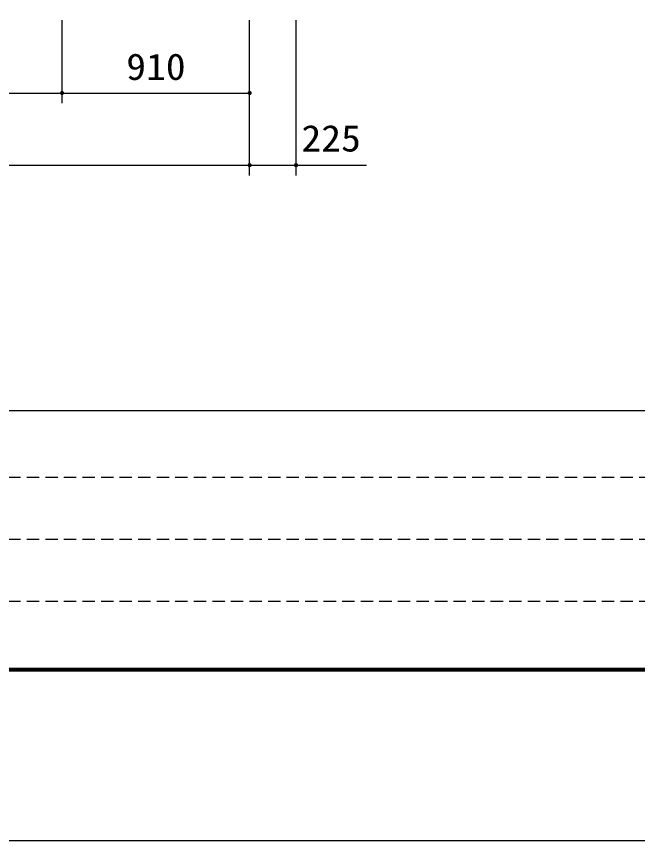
# Model space of a CAD drawing. Units: millimetres, scale not verified. Extents: x -14850 to 14850, y -10500 to 10500.
# Drawn here: x -6730 to -3717, y -10500 to -6503 of the extents above; entities that cross this region are included whole.
import ezdxf
from ezdxf.enums import TextEntityAlignment as Align

# ---------------------------------------------------------------- set-up
doc = ezdxf.new("R2010")
doc.units = ezdxf.units.MM
doc.header["$LTSCALE"] = 50
doc.linetypes.add('DASHED1', pattern=[1.8, 1.2, -0.6])
for name, color, linetype, lineweight in [('0-2_製作', 5, 'Continuous', 25), ('0-6_図面枠', 7, 'Continuous', 25), ('0-7_Axis_waku', 7, 'Continuous', 25)]:
    doc.layers.add(name, color=color, linetype=linetype, lineweight=lineweight)
doc.styles.add('ＭＳ ゴシック', font='')
doc.styles.get('ＭＳ ゴシック').set_extended_font_data('MS Gothic')

msp = doc.modelspace()

# ---------------------------------------------------------------- linework, layer by layer
at = {"layer": '0-2_製作', "color": 2}
for p, q in [((-6508.98, -6924.54), (-6508.98, -6521.58)), ((-5598.98, -7274.54), (-5598.98, -6521.58)), ((-5373.98, -7274.54), (-5373.98, -6521.58)), ((-7358.98, -6874.54), (-6508.98, -6874.54)), ((-6508.98, -6874.54), (-5598.98, -6874.54)), ((-10348.98, -7224.54), (-5598.98, -7224.54)), ((-5598.98, -7224.54), (-5373.98, -7224.54)), ((-5373.98, -7224.54), (-5032.97, -7224.54))]:
    msp.add_line(p, q, dxfattribs=at)
at = {"layer": '0-2_製作'}
for points in [[(-6518.96, -6873.92), (-6508.98, -6874.54), (-6518.98, -6874.54)], [(-6518.81, -6872.67), (-6508.98, -6874.54), (-6518.96, -6873.92)], [(-6518.49, -6871.45), (-6508.98, -6874.54), (-6518.81, -6872.67)], [(-6518.03, -6870.29), (-6508.98, -6874.54), (-6518.49, -6871.45)], [(-6517.43, -6869.19), (-6508.98, -6874.54), (-6518.03, -6870.29)], [(-6516.69, -6868.17), (-6508.98, -6874.54), (-6517.43, -6869.19)], [(-6515.83, -6867.25), (-6508.98, -6874.54), (-6516.69, -6868.17)], [(-6515.83, -6867.25), (-6508.98, -6864.54), (-6508.98, -6874.54)], [(-6514.86, -6866.45), (-6508.98, -6864.54), (-6515.83, -6867.25)], [(-6513.8, -6865.78), (-6508.98, -6864.54), (-6514.86, -6866.45)], [(-6512.66, -6865.25), (-6508.98, -6864.54), (-6513.8, -6865.78)], [(-6511.47, -6864.86), (-6508.98, -6864.54), (-6512.66, -6865.25)], [(-6510.24, -6864.62), (-6508.98, -6864.54), (-6511.47, -6864.86)], [(-6508.98, -6864.54), (-6498.98, -6874.54), (-6508.98, -6874.54)], [(-6508.98, -6864.54), (-6499.06, -6873.29), (-6498.98, -6874.54)], [(-6508.35, -6864.56), (-6499.06, -6873.29), (-6508.98, -6864.54)], [(-6507.11, -6864.72), (-6499.06, -6873.29), (-6508.35, -6864.56)], [(-6507.11, -6864.72), (-6499.3, -6872.06), (-6499.06, -6873.29)], [(-6505.89, -6865.03), (-6499.3, -6872.06), (-6507.11, -6864.72)], [(-6505.89, -6865.03), (-6499.68, -6870.86), (-6499.3, -6872.06)], [(-6504.72, -6865.5), (-6499.68, -6870.86), (-6505.89, -6865.03)], [(-6504.72, -6865.5), (-6500.22, -6869.73), (-6499.68, -6870.86)], [(-6503.62, -6866.1), (-6500.22, -6869.73), (-6504.72, -6865.5)], [(-6503.62, -6866.1), (-6500.89, -6868.67), (-6500.22, -6869.73)], [(-6502.61, -6866.84), (-6500.89, -6868.67), (-6503.62, -6866.1)], [(-6502.61, -6866.84), (-6501.69, -6867.7), (-6500.89, -6868.67)], [(-5608.96, -6873.92), (-5598.98, -6874.54), (-5608.98, -6874.54)], [(-5608.81, -6872.67), (-5598.98, -6874.54), (-5608.96, -6873.92)], [(-5608.49, -6871.45), (-5598.98, -6874.54), (-5608.81, -6872.67)], [(-5608.03, -6870.29), (-5598.98, -6874.54), (-5608.49, -6871.45)], [(-5607.43, -6869.19), (-5598.98, -6874.54), (-5608.03, -6870.29)], [(-5606.69, -6868.17), (-5598.98, -6874.54), (-5607.43, -6869.19)], [(-5606.69, -6868.17), (-5598.98, -6864.54), (-5598.98, -6874.54)], [(-5605.83, -6867.25), (-5598.98, -6864.54), (-5606.69, -6868.17)], [(-5604.86, -6866.45), (-5598.98, -6864.54), (-5605.83, -6867.25)], [(-5603.8, -6865.78), (-5598.98, -6864.54), (-5604.86, -6866.45)], [(-5602.66, -6865.25), (-5598.98, -6864.54), (-5603.8, -6865.78)], [(-5601.47, -6864.86), (-5598.98, -6864.54), (-5602.66, -6865.25)], [(-5600.24, -6864.62), (-5598.98, -6864.54), (-5601.47, -6864.86)], [(-5598.98, -6864.54), (-5588.98, -6874.54), (-5598.98, -6874.54)], [(-5598.98, -6864.54), (-5589.06, -6873.29), (-5588.98, -6874.54)], [(-5598.98, -6864.54), (-5589.3, -6872.06), (-5589.06, -6873.29)], [(-5598.35, -6864.56), (-5589.3, -6872.06), (-5598.98, -6864.54)], [(-5598.35, -6864.56), (-5589.68, -6870.86), (-5589.3, -6872.06)], [(-5597.11, -6864.72), (-5589.68, -6870.86), (-5598.35, -6864.56)], [(-5597.11, -6864.72), (-5590.22, -6869.73), (-5589.68, -6870.86)], [(-5595.89, -6865.03), (-5590.22, -6869.73), (-5597.11, -6864.72)], [(-5595.89, -6865.03), (-5590.89, -6868.67), (-5590.22, -6869.73)], [(-5594.72, -6865.5), (-5590.89, -6868.67), (-5595.89, -6865.03)], [(-5594.72, -6865.5), (-5591.69, -6867.7), (-5590.89, -6868.67)], [(-5593.62, -6866.1), (-5591.69, -6867.7), (-5594.72, -6865.5)], [(-5593.62, -6866.1), (-5592.61, -6866.84), (-5591.69, -6867.7)], [(-6518.98, -6874.54), (-6509.61, -6884.52), (-6518.9, -6875.8)], [(-6518.98, -6874.54), (-6508.98, -6884.54), (-6509.61, -6884.52)], [(-6518.98, -6874.54), (-6508.98, -6874.54), (-6508.98, -6884.54)], [(-6518.9, -6875.8), (-6510.86, -6884.37), (-6518.67, -6877.03)], [(-6518.9, -6875.8), (-6509.61, -6884.52), (-6510.86, -6884.37)], [(-6518.67, -6877.03), (-6512.07, -6884.05), (-6518.28, -6878.22)], [(-6518.67, -6877.03), (-6510.86, -6884.37), (-6512.07, -6884.05)], [(-6518.28, -6878.22), (-6513.24, -6883.59), (-6517.75, -6879.36)], [(-6518.28, -6878.22), (-6512.07, -6884.05), (-6513.24, -6883.59)], [(-6517.75, -6879.36), (-6514.34, -6882.99), (-6517.07, -6880.42)], [(-6517.75, -6879.36), (-6513.24, -6883.59), (-6514.34, -6882.99)], [(-6517.07, -6880.42), (-6515.36, -6882.25), (-6516.27, -6881.39)], [(-6517.07, -6880.42), (-6514.34, -6882.99), (-6515.36, -6882.25)], [(-6508.98, -6874.54), (-6507.73, -6884.46), (-6508.98, -6884.54)], [(-6508.98, -6874.54), (-6506.5, -6884.23), (-6507.73, -6884.46)], [(-6508.98, -6874.54), (-6505.3, -6883.84), (-6506.5, -6884.23)], [(-6508.98, -6874.54), (-6504.17, -6883.31), (-6505.3, -6883.84)], [(-6508.98, -6874.54), (-6503.1, -6882.63), (-6504.17, -6883.31)], [(-6508.98, -6874.54), (-6502.14, -6881.83), (-6503.1, -6882.63)], [(-6508.98, -6874.54), (-6501.28, -6880.92), (-6502.14, -6881.83)], [(-6498.98, -6874.54), (-6501.28, -6880.92), (-6508.98, -6874.54)], [(-6498.98, -6874.54), (-6500.54, -6879.9), (-6501.28, -6880.92)], [(-6498.98, -6874.54), (-6499.93, -6878.8), (-6500.54, -6879.9)], [(-6498.98, -6874.54), (-6499.47, -6877.63), (-6499.93, -6878.8)], [(-6498.98, -6874.54), (-6499.16, -6876.42), (-6499.47, -6877.63)], [(-6498.98, -6874.54), (-6499, -6875.17), (-6499.16, -6876.42)], [(-5608.98, -6874.54), (-5598.98, -6874.54), (-5608.9, -6875.8)], [(-5608.9, -6875.8), (-5598.98, -6874.54), (-5598.98, -6884.54)], [(-5608.9, -6875.8), (-5598.98, -6884.54), (-5608.67, -6877.03)], [(-5608.67, -6877.03), (-5599.61, -6884.52), (-5608.28, -6878.22)], [(-5608.67, -6877.03), (-5598.98, -6884.54), (-5599.61, -6884.52)], [(-5608.28, -6878.22), (-5600.86, -6884.37), (-5607.75, -6879.36)], [(-5608.28, -6878.22), (-5599.61, -6884.52), (-5600.86, -6884.37)], [(-5607.75, -6879.36), (-5602.07, -6884.05), (-5607.07, -6880.42)], [(-5607.75, -6879.36), (-5600.86, -6884.37), (-5602.07, -6884.05)], [(-5607.07, -6880.42), (-5603.24, -6883.59), (-5606.27, -6881.39)], [(-5607.07, -6880.42), (-5602.07, -6884.05), (-5603.24, -6883.59)], [(-5606.27, -6881.39), (-5604.34, -6882.99), (-5605.36, -6882.25)], [(-5606.27, -6881.39), (-5603.24, -6883.59), (-5604.34, -6882.99)], [(-5598.98, -6874.54), (-5597.73, -6884.46), (-5598.98, -6884.54)], [(-5598.98, -6874.54), (-5596.5, -6884.23), (-5597.73, -6884.46)], [(-5598.98, -6874.54), (-5595.3, -6883.84), (-5596.5, -6884.23)], [(-5598.98, -6874.54), (-5594.16, -6883.31), (-5595.3, -6883.84)], [(-5598.98, -6874.54), (-5593.1, -6882.63), (-5594.16, -6883.31)], [(-5598.98, -6874.54), (-5592.14, -6881.83), (-5593.1, -6882.63)], [(-5598.98, -6874.54), (-5591.28, -6880.92), (-5592.14, -6881.83)], [(-5598.98, -6874.54), (-5590.54, -6879.9), (-5591.28, -6880.92)], [(-5588.98, -6874.54), (-5590.54, -6879.9), (-5598.98, -6874.54)], [(-5588.98, -6874.54), (-5589.93, -6878.8), (-5590.54, -6879.9)], [(-5588.98, -6874.54), (-5589.47, -6877.63), (-5589.93, -6878.8)], [(-5588.98, -6874.54), (-5589.16, -6876.42), (-5589.47, -6877.63)], [(-5588.98, -6874.54), (-5589, -6875.17), (-5589.16, -6876.42)], [(-5608.96, -7223.92), (-5598.98, -7224.54), (-5608.98, -7224.54)], [(-5608.98, -7224.54), (-5598.98, -7224.54), (-5608.9, -7225.8)], [(-5608.81, -7222.67), (-5598.98, -7224.54), (-5608.96, -7223.92)], [(-5608.9, -7225.8), (-5598.98, -7224.54), (-5608.67, -7227.03)], [(-5608.49, -7221.45), (-5598.98, -7224.54), (-5608.81, -7222.67)], [(-5608.67, -7227.03), (-5598.98, -7224.54), (-5598.98, -7234.54)], [(-5608.67, -7227.03), (-5599.61, -7234.52), (-5608.28, -7228.22)], [(-5608.67, -7227.03), (-5598.98, -7234.54), (-5599.61, -7234.52)], [(-5608.03, -7220.29), (-5598.98, -7224.54), (-5608.49, -7221.45)], [(-5608.28, -7228.22), (-5600.86, -7234.37), (-5607.75, -7229.36)], [(-5608.28, -7228.22), (-5599.61, -7234.52), (-5600.86, -7234.37)], [(-5607.43, -7219.19), (-5598.98, -7224.54), (-5608.03, -7220.29)], [(-5607.75, -7229.36), (-5602.07, -7234.05), (-5607.07, -7230.42)], [(-5607.75, -7229.36), (-5600.86, -7234.37), (-5602.07, -7234.05)], [(-5606.69, -7218.17), (-5598.98, -7224.54), (-5607.43, -7219.19)], [(-5607.07, -7230.42), (-5603.24, -7233.59), (-5606.27, -7231.39)], [(-5607.07, -7230.42), (-5602.07, -7234.05), (-5603.24, -7233.59)], [(-5606.69, -7218.17), (-5598.98, -7214.54), (-5598.98, -7224.54)], [(-5605.83, -7217.25), (-5598.98, -7214.54), (-5606.69, -7218.17)], [(-5606.27, -7231.39), (-5604.34, -7232.99), (-5605.36, -7232.25)], [(-5606.27, -7231.39), (-5603.24, -7233.59), (-5604.34, -7232.99)], [(-5604.86, -7216.45), (-5598.98, -7214.54), (-5605.83, -7217.25)], [(-5603.8, -7215.78), (-5598.98, -7214.54), (-5604.86, -7216.45)], [(-5602.66, -7215.25), (-5598.98, -7214.54), (-5603.8, -7215.78)], [(-5601.47, -7214.86), (-5598.98, -7214.54), (-5602.66, -7215.25)], [(-5600.24, -7214.62), (-5598.98, -7214.54), (-5601.47, -7214.86)], [(-5598.98, -7214.54), (-5588.98, -7224.54), (-5598.98, -7224.54)], [(-5598.98, -7214.54), (-5589.06, -7223.29), (-5588.98, -7224.54)], [(-5598.98, -7214.54), (-5589.3, -7222.06), (-5589.06, -7223.29)], [(-5598.98, -7214.54), (-5589.68, -7220.86), (-5589.3, -7222.06)], [(-5598.35, -7214.56), (-5589.68, -7220.86), (-5598.98, -7214.54)], [(-5598.98, -7224.54), (-5597.73, -7234.46), (-5598.98, -7234.54)], [(-5598.98, -7224.54), (-5596.5, -7234.23), (-5597.73, -7234.46)], [(-5598.98, -7224.54), (-5595.3, -7233.84), (-5596.5, -7234.23)], [(-5598.98, -7224.54), (-5594.16, -7233.31), (-5595.3, -7233.84)], [(-5598.98, -7224.54), (-5593.1, -7232.63), (-5594.16, -7233.31)], [(-5598.98, -7224.54), (-5592.14, -7231.83), (-5593.1, -7232.63)], [(-5598.98, -7224.54), (-5591.28, -7230.92), (-5592.14, -7231.83)], [(-5598.98, -7224.54), (-5590.54, -7229.9), (-5591.28, -7230.92)], [(-5588.98, -7224.54), (-5590.54, -7229.9), (-5598.98, -7224.54)], [(-5597.11, -7214.72), (-5589.68, -7220.86), (-5598.35, -7214.56)], [(-5597.11, -7214.72), (-5590.22, -7219.73), (-5589.68, -7220.86)], [(-5595.89, -7215.03), (-5590.22, -7219.73), (-5597.11, -7214.72)], [(-5595.89, -7215.03), (-5590.89, -7218.67), (-5590.22, -7219.73)], [(-5594.72, -7215.5), (-5590.89, -7218.67), (-5595.89, -7215.03)], [(-5594.72, -7215.5), (-5591.69, -7217.7), (-5590.89, -7218.67)], [(-5593.62, -7216.1), (-5591.69, -7217.7), (-5594.72, -7215.5)], [(-5593.62, -7216.1), (-5592.61, -7216.84), (-5591.69, -7217.7)], [(-5588.98, -7224.54), (-5589.93, -7228.8), (-5590.54, -7229.9)], [(-5588.98, -7224.54), (-5589.47, -7227.63), (-5589.93, -7228.8)], [(-5588.98, -7224.54), (-5589.16, -7226.42), (-5589.47, -7227.63)], [(-5588.98, -7224.54), (-5589, -7225.17), (-5589.16, -7226.42)], [(-5383.96, -7223.92), (-5373.98, -7224.54), (-5383.98, -7224.54)], [(-5383.98, -7224.54), (-5373.98, -7224.54), (-5383.9, -7225.8)], [(-5383.81, -7222.67), (-5373.98, -7224.54), (-5383.96, -7223.92)], [(-5383.9, -7225.8), (-5373.98, -7224.54), (-5383.67, -7227.03)], [(-5383.49, -7221.45), (-5373.98, -7224.54), (-5383.81, -7222.67)], [(-5383.67, -7227.03), (-5373.98, -7224.54), (-5373.98, -7234.54)], [(-5383.67, -7227.03), (-5374.61, -7234.52), (-5383.28, -7228.22)], [(-5383.67, -7227.03), (-5373.98, -7234.54), (-5374.61, -7234.52)], [(-5383.03, -7220.29), (-5373.98, -7224.54), (-5383.49, -7221.45)], [(-5383.28, -7228.22), (-5375.86, -7234.37), (-5382.75, -7229.36)], [(-5383.28, -7228.22), (-5374.61, -7234.52), (-5375.86, -7234.37)], [(-5382.43, -7219.19), (-5373.98, -7224.54), (-5383.03, -7220.29)], [(-5382.75, -7229.36), (-5377.07, -7234.05), (-5382.07, -7230.42)], [(-5382.75, -7229.36), (-5375.86, -7234.37), (-5377.07, -7234.05)], [(-5381.69, -7218.17), (-5373.98, -7224.54), (-5382.43, -7219.19)], [(-5382.07, -7230.42), (-5378.24, -7233.59), (-5381.27, -7231.39)], [(-5382.07, -7230.42), (-5377.07, -7234.05), (-5378.24, -7233.59)], [(-5381.69, -7218.17), (-5373.98, -7214.54), (-5373.98, -7224.54)], [(-5380.83, -7217.25), (-5373.98, -7214.54), (-5381.69, -7218.17)], [(-5381.27, -7231.39), (-5379.34, -7232.99), (-5380.36, -7232.25)], [(-5381.27, -7231.39), (-5378.24, -7233.59), (-5379.34, -7232.99)], [(-5379.86, -7216.45), (-5373.98, -7214.54), (-5380.83, -7217.25)], [(-5378.8, -7215.78), (-5373.98, -7214.54), (-5379.86, -7216.45)], [(-5377.66, -7215.25), (-5373.98, -7214.54), (-5378.8, -7215.78)], [(-5376.47, -7214.86), (-5373.98, -7214.54), (-5377.66, -7215.25)], [(-5375.24, -7214.62), (-5373.98, -7214.54), (-5376.47, -7214.86)], [(-5373.98, -7214.54), (-5363.98, -7224.54), (-5373.98, -7224.54)], [(-5373.98, -7214.54), (-5364.06, -7223.29), (-5363.98, -7224.54)], [(-5373.98, -7214.54), (-5364.3, -7222.06), (-5364.06, -7223.29)], [(-5373.98, -7214.54), (-5364.68, -7220.86), (-5364.3, -7222.06)], [(-5373.35, -7214.56), (-5364.68, -7220.86), (-5373.98, -7214.54)], [(-5373.98, -7224.54), (-5372.73, -7234.46), (-5373.98, -7234.54)], [(-5373.98, -7224.54), (-5371.5, -7234.23), (-5372.73, -7234.46)], [(-5373.98, -7224.54), (-5370.3, -7233.84), (-5371.5, -7234.23)], [(-5373.98, -7224.54), (-5369.16, -7233.31), (-5370.3, -7233.84)], [(-5373.98, -7224.54), (-5368.1, -7232.63), (-5369.16, -7233.31)], [(-5373.98, -7224.54), (-5367.14, -7231.83), (-5368.1, -7232.63)], [(-5373.98, -7224.54), (-5366.28, -7230.92), (-5367.14, -7231.83)], [(-5373.98, -7224.54), (-5365.54, -7229.9), (-5366.28, -7230.92)], [(-5363.98, -7224.54), (-5365.54, -7229.9), (-5373.98, -7224.54)], [(-5372.11, -7214.72), (-5364.68, -7220.86), (-5373.35, -7214.56)], [(-5372.11, -7214.72), (-5365.22, -7219.73), (-5364.68, -7220.86)], [(-5370.89, -7215.03), (-5365.22, -7219.73), (-5372.11, -7214.72)], [(-5370.89, -7215.03), (-5365.89, -7218.67), (-5365.22, -7219.73)], [(-5369.72, -7215.5), (-5365.89, -7218.67), (-5370.89, -7215.03)], [(-5369.72, -7215.5), (-5366.69, -7217.7), (-5365.89, -7218.67)], [(-5368.62, -7216.1), (-5366.69, -7217.7), (-5369.72, -7215.5)], [(-5368.62, -7216.1), (-5367.61, -7216.84), (-5366.69, -7217.7)], [(-5363.98, -7224.54), (-5364.93, -7228.8), (-5365.54, -7229.9)], [(-5363.98, -7224.54), (-5364.47, -7227.63), (-5364.93, -7228.8)], [(-5363.98, -7224.54), (-5364.16, -7226.42), (-5364.47, -7227.63)], [(-5363.98, -7224.54), (-5364, -7225.17), (-5364.16, -7226.42)]]:
    msp.add_solid(points, dxfattribs=at)
at = {"layer": '0-6_図面枠'}
msp.add_lwpolyline([(-14850, -10500), (14850, -10500), (14850, 10500), (-14850, 10500)], close=True, dxfattribs=at)
at = {"layer": '0-7_Axis_waku'}
for p, q in [((-12950, -8415), (14000, -8415)), ((14006, -9671.01), (-12956, -9671.01)), ((14005, -9670.01), (-12955, -9670.01)), ((14004, -9669.01), (-12954, -9669.01)), ((14003, -9668.01), (-12953, -9668.01)), ((14002, -9667.01), (-12952, -9667.01)), ((14001, -9666.01), (-12951, -9666.01)), ((-12950, -9665), (14000, -9665)), ((14014, -9679.01), (-12964, -9679.01)), ((14013, -9678.01), (-12963, -9678.01)), ((14012, -9677.01), (-12962, -9677.01)), ((14011, -9676.01), (-12961, -9676.01)), ((14010, -9675.01), (-12960, -9675.01)), ((14009, -9674.01), (-12959, -9674.01)), ((14008, -9673.01), (-12958, -9673.01)), ((14007, -9672.01), (-12957, -9672.01))]:
    msp.add_line(p, q, dxfattribs=at)
at = {"layer": '0-7_Axis_waku', "linetype": 'DASHED1'}
for p, q in [((400, -8740), (-12950, -8740)), ((400, -9040), (-12950, -9040)), ((400, -9340), (-12950, -9340))]:
    msp.add_line(p, q, dxfattribs=at)

# ---------------------------------------------------------------- texts
at = {"layer": '0-2_製作', "color": 4, "style": 'ＭＳ ゴシック', "width": 1.1}
for s, p in [('910', (-6197.73, -6849.54)), ('225', (-5347.73, -7196.87))]:
    msp.add_text(s, height=128.4, dxfattribs=at).set_placement(p, align=Align.BOTTOM_LEFT)

doc.saveas('drawing.dxf')
